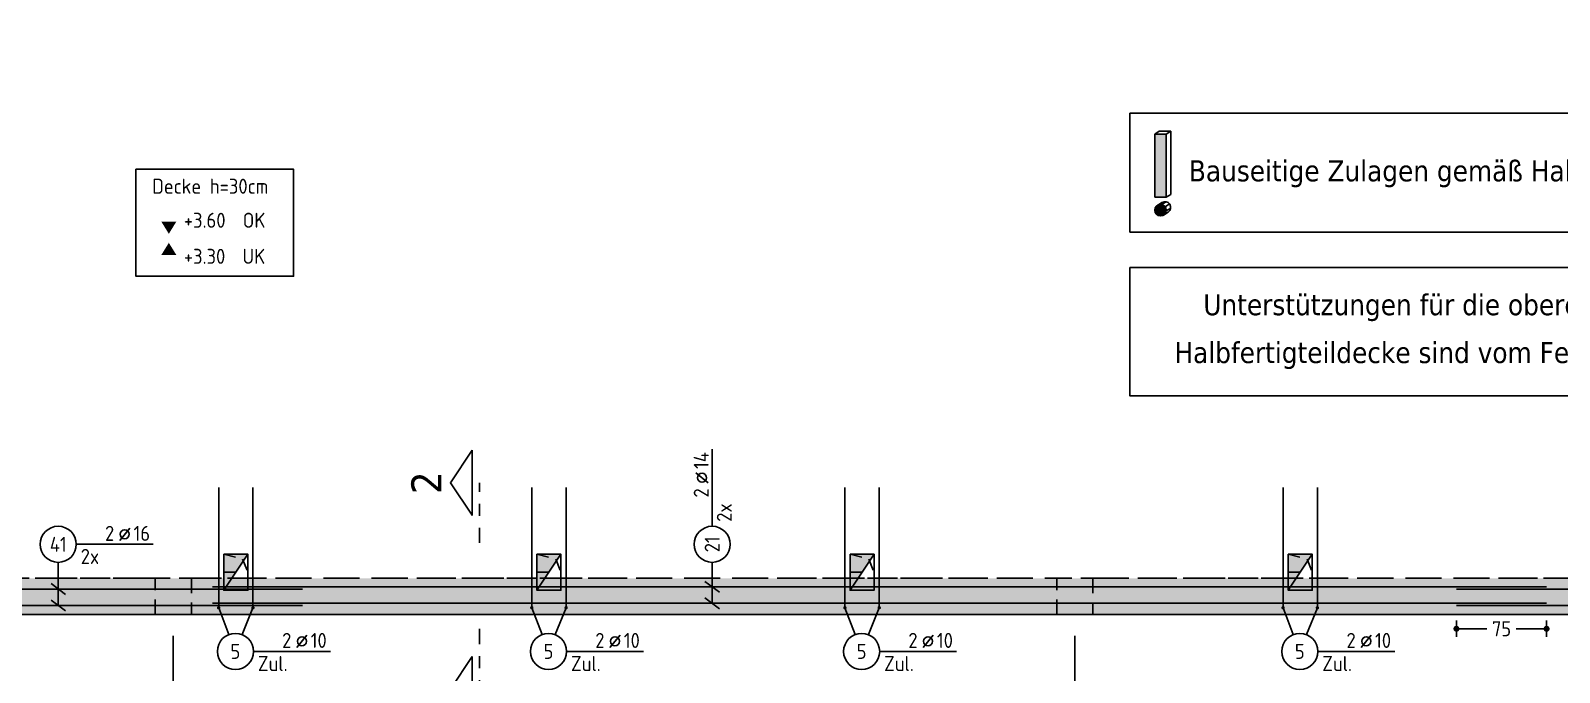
# Model space of a CAD drawing. Extents: x -19 to 96, y 0 to 49.
# Drawn here: x 19.12 to 31.84, y 16.43 to 21.77 of the extents above; entities that cross this region are included whole.
import ezdxf
from ezdxf.enums import TextEntityAlignment as Align

# ---------------------------------------------------------------- set-up
doc = ezdxf.new("R2010")
doc.units = 0
doc.header["$LTSCALE"] = 0.5
for name, pattern in [('AUSGEZOGEN', [1000.01, 1000, 0.01]), ('DASHED', [0.75, 0.5, -0.25]), ('DOT', [0.175, 0.05, -0.125]), ('HIDDEN2', [0.187, 0.125, -0.062]), ('STRICHPUNKT2', [0.55, 0.25, -0.125, 0.05, -0.125]), ('VERDECKT', [0.375, 0.25, -0.125])]:
    doc.linetypes.add(name, pattern=pattern)
for name, color, linetype in [('ACHSEN', 7, 'Continuous'), ('BETON', 7, 'Continuous'), ('Brüstung EG', 7, 'Continuous'), ('DD', 7, 'Continuous'), ('EG', 7, 'Continuous'), ('grau_dunkel', 7, 'Continuous'), ('grau_mittel', 7, 'Continuous'), ('HINWEISE', 7, 'Continuous'), ('koten', 7, 'Continuous'), ('MASSE', 7, 'Continuous'), ('OBJEKT', 7, 'Continuous'), ('RND', 7, 'Continuous'), ('SCHNITTE', 7, 'Continuous'), ('SCHRAFF', 7, 'Continuous'), ('TEXT', 7, 'Continuous'), ('VERDECKT', 7, 'Continuous')]:
    doc.layers.add(name, color=color, linetype=linetype)
doc.styles.add('helv', font='tahoma.ttf')
doc.styles.add('txt', font='isocp.shx')
doc.dimstyles.new('DOT_I', dxfattribs={"dimscale": 0.5, "dimtxt": 0.25, "dimasz": 0.25, "dimexe": 0.1, "dimexo": 0.3, "dimgap": 0.1, "dimtad": 1, "dimdec": 3, "dimzin": 3, "dimtxsty": 'txt', "dimblk": 'DOT', "dimblk1": 'DOT', "dimblk2": 'DOT', "dimsah": 1, "dimcen": 0.1, "dimse1": 1, "dimse2": 1, "dimazin": 0, "dimtfac": 1, "dimtdec": 4, "dimtix": 1, "dimtmove": 2, "dimatfit": 3, "dimfxl": 0, "dimtvp": 1, "dimtolj": 1, "dimtzin": 0, "dimarcsym": 0})

# ---------------------------------------------------------------- blocks, each defined once
blk = doc.blocks.new('okrd_o')
at = {"layer": 'koten', "color": 7, "linetype": 'Continuous'}
blk.add_solid([(-0.125, 0.202), (0.125, 0.202), (0, 0)], dxfattribs=at)
at = {"layer": 'koten', "style": 'txt'}
blk.add_attdef('OKRD', (0.25, 0.1), '', height=0.25, dxfattribs=at)
blk = doc.blocks.new('okrd_u')
at = {"layer": 'koten', "color": 7, "linetype": 'Continuous'}
blk.add_solid([(-0.125, -0.202), (0.125, -0.202), (0, 0)], dxfattribs=at)
at = {"layer": 'koten', "style": 'txt'}
blk.add_attdef('OKRD', (0.25, -0.35), '', height=0.25, dxfattribs=at)
blk = doc.blocks.new('RND_LEI')
at = {"layer": 'RND', "color": 7, "linetype": 'Continuous'}
blk.add_line((1.022, 0.066), (1.19, 0.27), dxfattribs=at)
for centre, radius in [((0, 0), 0.3), ((1.106, 0.168), 0.075)]:
    blk.add_circle(centre, radius, dxfattribs=at)
at = {"layer": 'RND', "color": 7, "linetype": 'Continuous', "style": 'txt'}
blk.add_attdef('ANZ', text='', height=0.25, dxfattribs=at).set_placement((0.931, 0.057), align=Align.RIGHT)
for tag, p in [('DUM', (1.253, 0.057)), ('ABSTD', (1.674, 0.057)), ('POSTXT', (0.374, -0.327))]:
    blk.add_attdef(tag, p, '', height=0.25, dxfattribs=at)
blk.add_attdef('POSL', text='', height=0.25, dxfattribs=at).set_placement((0, 0), align=Align.MIDDLE)
blk = doc.blocks.new('lei_gre')
at = {"layer": 'RND', "color": 7, "linetype": 'Continuous'}
for p, q in [((-0.09, -0.12), (0.09, 0.12)), ((0, 0.15), (0, -0.15))]:
    blk.add_line(p, q, dxfattribs=at)
blk = doc.blocks.new('DOT')
at = {"layer": 'MASSE', "color": 7, "linetype": 'Continuous'}
for p, q in [((0, 0), (-1, 0)), ((0, 0.54), (0, -0.54))]:
    blk.add_line(p, q, dxfattribs=at)
at = {"layer": 'MASSE', "color": 7, "linetype": 'Continuous', "const_width": 0.2}
blk.add_lwpolyline([(-0.1, 0, 1), (0.1, 0, 1)], format="xyb", close=True, dxfattribs=at)
blk = doc.blocks.new('*D79')
at = {"layer": 'Defpoints', "color": 0, "linetype": 'AUSGEZOGEN', "transparency": 16777216}
for p in [(30.982, 16.793), (30.982, 16.793), (31.732, 16.793)]:
    blk.add_point(p, dxfattribs=at)
at = {"layer": 'MASSE', "color": 0, "linetype": 'AUSGEZOGEN', "lineweight": -2, "transparency": 16777216}
for p, q in [((31.107, 16.793), (31.236, 16.793)), ((31.607, 16.793), (31.479, 16.793))]:
    blk.add_line(p, q, dxfattribs=at)
at = {"layer": 'MASSE', "color": 0, "linetype": 'AUSGEZOGEN', "lineweight": -2, "transparency": 16777216, "xscale": 0.125, "yscale": 0.125, "zscale": 0.125, "rotation": 180}
blk.add_blockref('DOT', (30.982, 16.793), dxfattribs=at)
at = {"layer": 'MASSE', "color": 0, "linetype": 'AUSGEZOGEN', "lineweight": -2, "transparency": 16777216, "xscale": 0.125, "yscale": 0.125, "zscale": 0.125}
blk.add_blockref('DOT', (31.732, 16.793), dxfattribs=at)
at = {"layer": 'MASSE', "color": 0, "linetype": 'AUSGEZOGEN', "transparency": 16777216, "insert": (31.357, 16.793), "char_height": 0.125, "attachment_point": 5, "style": 'txt'}
blk.add_mtext('\\A1;75', dxfattribs=at)
blk = doc.blocks.new('SCHN-1')
at = {"layer": 'SCHNITTE', "color": 5, "linetype": 'Continuous'}
blk.add_lwpolyline([(0.54, 0.125), (0, 0.485), (-0.54, 0.125)], close=True, dxfattribs=at)
at = {"layer": 'SCHNITTE', "color": 6, "linetype": 'Continuous', "style": 'helv'}
blk.add_attdef('SCHN-1', text='', height=0.5, dxfattribs=at).set_placement((0, 0.635), align=Align.CENTER)
blk = doc.blocks.new('HIN_AUSR')
at = {"layer": 'HINWEISE', "color": 7, "linetype": 'Continuous'}
for p, q in [((-0.245, 3.268), (-0.051, 3.391)), ((-0.051, 3.391), (0.438, 3.391)), ((0.245, 3.268), (0.438, 3.391)), ((0.438, 3.391), (0.438, 0.678)), ((-0.245, 3.268), (-0.245, 0.555)), ((-0.245, 3.268), (0.245, 3.268)), ((0.245, 3.268), (0.245, 0.555)), ((0.245, 0.555), (0.438, 0.678)), ((-0.245, 0.555), (0.245, 0.555)), ((0.062, 0.329), (-0.131, 0.207)), ((0.238, 0.363), (0.045, 0.241)), ((0.389, 0.27), (0.196, 0.147)), ((0.436, 0.092), (0.243, -0.031)), ((0.325, -0.084), (0.131, -0.207))]:
    blk.add_line(p, q, dxfattribs=at)
at = {"layer": 'HINWEISE', "color": 7, "linetype": 'Continuous', "const_width": 0.24}
blk.add_lwpolyline([(-0.12, 0, 1), (0.12, 0, 1)], format="xyb", close=True, dxfattribs=at)
at = {"layer": 'HINWEISE', "color": 7, "linetype": 'Continuous'}
blk.add_circle((0, 0), 0.245, dxfattribs=at)
blk.add_arc((0.193, 0.123), 0.245, 302.4121, 122.4121, dxfattribs=at)
blk.add_solid([(-0.245, 3.268), (0.245, 3.268), (-0.245, 0.555), (0.245, 0.555)], dxfattribs=at)

msp = doc.modelspace()

# ---------------------------------------------------------------- hatches: boundary and pattern name
at = {"layer": 'grau_dunkel', "transparency": 33554687}
for points in [[(20.7272, 17.4127), (20.7272, 17.1127), (20.9272, 17.4127)], [(23.3322, 17.4127), (23.3322, 17.1127), (23.5322, 17.4127)], [(25.9372, 17.4127), (25.9372, 17.1127), (26.1372, 17.4127)], [(29.5822, 17.4127), (29.5822, 17.1127), (29.7822, 17.4127)]]:
    msp.add_hatch(color=21, dxfattribs=at).paths.add_polyline_path(points)
at = {"layer": 'grau_mittel'}
h = msp.add_hatch(color=61, dxfattribs=at)
h.paths.add_polyline_path([(14.2322, 17.2127), (14.2322, 16.9127), (20.1572, 16.9127), (20.1572, 17.2127)])
h.paths.add_polyline_path([(27.6572, 16.9127), (27.6572, 17.2127), (20.4572, 17.2127), (20.4572, 16.9127)])
h.paths.add_polyline_path([(27.9572, 17.2127), (27.9572, 16.9127), (35.1572, 16.9127), (35.1572, 17.2127)])
h.paths.add_polyline_path([(35.4572, 17.2127), (35.4572, 16.9127), (42.6572, 16.9127), (42.6572, 17.2127)])
h.paths.add_polyline_path([(42.9572, 17.2127), (42.9572, 16.9127), (48.6572, 16.9127), (48.6572, 17.2127)])
h = msp.add_hatch(color=61, dxfattribs=at)
h.paths.add_polyline_path([(20.4572, 16.9127), (20.4572, 17.2127), (20.1572, 17.2127), (20.1572, 16.9127)])
h.paths.add_polyline_path([(27.9572, 16.9127), (27.9572, 17.2127), (27.6572, 17.2127), (27.6572, 16.9127)])
h.paths.add_polyline_path([(35.4572, 16.9127), (35.4572, 17.2127), (35.1572, 17.2127), (35.1572, 16.9127)])
h.paths.add_polyline_path([(42.9572, 16.9127), (42.9572, 17.2127), (42.6572, 17.2127), (42.6572, 16.9127)])
at = {"layer": 'SCHRAFF', "linetype": 'AUSGEZOGEN'}
h = msp.add_hatch(dxfattribs=at)
h.set_pattern_fill('DOTS', scale=0.8, double=1)
h.set_pattern_definition([(0, (-68.37773, 378.069226), (0.025, 0.05), [0, -0.05])])
h.paths.add_polyline_path([(42.9572, 17.2127), (42.6572, 17.2127), (42.6572, 16.9127), (42.9572, 16.9127)])
h.paths.add_polyline_path([(35.4572, 17.2127), (35.1572, 17.2127), (35.1572, 16.9127), (35.4572, 16.9127)])
h.paths.add_polyline_path([(27.9572, 17.2127), (27.6572, 17.2127), (27.6572, 16.9127), (27.9572, 16.9127)])
h.paths.add_polyline_path([(20.4572, 17.2127), (20.1572, 17.2127), (20.1572, 16.9127), (20.4572, 16.9127)])
h.paths.add_polyline_path([(14.2072, 17.2127), (13.9072, 17.2127), (13.9072, 16.9127), (14.2072, 16.9127)])
h.paths.add_polyline_path([(10.4422, 24.0077), (9.7772, 24.0077), (9.7772, 23.7077), (10.2322, 23.7077), (10.2322, 16.9127), (10.8072, 16.9127), (10.8072, 17.2127), (10.4422, 17.2127)])

# ---------------------------------------------------------------- linework, layer by layer
at = {"layer": 'ACHSEN', "color": 140, "linetype": 'AUSGEZOGEN'}
for p, q in [((20.3072, 16.7354), (20.3072, 14.8416)), ((27.8072, 16.7354), (27.8072, 14.8416))]:
    msp.add_line(p, q, dxfattribs=at)
at = {"layer": 'BETON', "color": 6, "linetype": 'AUSGEZOGEN'}
for p, q in [((20.1572, 16.9127), (14.2322, 16.9127)), ((27.6572, 16.9127), (20.4572, 16.9127)), ((35.1572, 16.9127), (27.9572, 16.9127))]:
    msp.add_line(p, q, dxfattribs=at)
at = {"layer": 'BETON', "color": 6, "linetype": 'AUSGEZOGEN', "lineweight": -2}
for p, q in [((20.4572, 16.9127), (20.1572, 16.9127)), ((27.9572, 16.9127), (27.6572, 16.9127))]:
    msp.add_line(p, q, dxfattribs=at)
at = {"layer": 'BETON', "color": 6, "linetype": 'AUSGEZOGEN'}
for points in [[(28.2655, 21.0805), (34.8892, 21.0805), (34.8892, 20.0912), (28.2655, 20.0912)], [(28.2655, 19.7959), (34.8892, 19.7959), (34.8892, 18.7292), (28.2655, 18.7292)]]:
    msp.add_lwpolyline(points, close=True, dxfattribs=at)
at = {"layer": 'Brüstung EG', "color": 102, "linetype": 'DOT'}
for p, q in [((14.2072, 17.2127), (20.1572, 17.2127)), ((27.6572, 17.2127), (20.4572, 17.2127)), ((27.9572, 17.2127), (35.1572, 17.2127)), ((20.1572, 16.9127), (14.2072, 16.9127)), ((20.4572, 16.9127), (27.6572, 16.9127)), ((27.9572, 16.9127), (35.1572, 16.9127))]:
    msp.add_line(p, q, dxfattribs=at)
at = {"layer": 'DD', "color": 7, "linetype": 'HIDDEN2'}
for p, q in [((20.7272, 17.4127), (20.884, 17.3726)), ((20.884, 17.3726), (20.9272, 17.2627)), ((23.3322, 17.4127), (23.489, 17.3726)), ((23.489, 17.3726), (23.5322, 17.2627)), ((25.9372, 17.4127), (26.094, 17.3726)), ((26.094, 17.3726), (26.1372, 17.2627)), ((29.5822, 17.4127), (29.739, 17.3726)), ((29.739, 17.3726), (29.7822, 17.2627))]:
    msp.add_line(p, q, dxfattribs=at)
at = {"layer": 'DD', "color": 7, "linetype": 'AUSGEZOGEN'}
for p, q in [((20.7272, 17.1127), (20.9272, 17.4127)), ((23.3322, 17.1127), (23.5322, 17.4127)), ((25.9372, 17.1127), (26.1372, 17.4127)), ((29.5822, 17.1127), (29.7822, 17.4127))]:
    msp.add_line(p, q, dxfattribs=at)
for points in [[(20.7272, 17.4127), (20.9272, 17.4127), (20.9272, 17.1127), (20.7272, 17.1127)], [(23.3322, 17.4127), (23.5322, 17.4127), (23.5322, 17.1127), (23.3322, 17.1127)], [(25.9372, 17.4127), (26.1372, 17.4127), (26.1372, 17.1127), (25.9372, 17.1127)], [(29.5822, 17.4127), (29.7822, 17.4127), (29.7822, 17.1127), (29.5822, 17.1127)]]:
    msp.add_lwpolyline(points, close=True, dxfattribs=at)
at = {"layer": 'DD', "color": 7, "linetype": 'HIDDEN2'}
for points in [[(20.9272, 17.4127), (20.7272, 17.4127), (20.7272, 17.2627), (20.9272, 17.2627)], [(23.5322, 17.4127), (23.3322, 17.4127), (23.3322, 17.2627), (23.5322, 17.2627)], [(26.1372, 17.4127), (25.9372, 17.4127), (25.9372, 17.2627), (26.1372, 17.2627)], [(29.7822, 17.4127), (29.5822, 17.4127), (29.5822, 17.2627), (29.7822, 17.2627)]]:
    msp.add_lwpolyline(points, close=True, dxfattribs=at)
at = {"layer": 'EG', "color": 0, "linetype": 'DOT', "lineweight": -2}
for points in [[(20.1572, 17.2127), (20.4572, 17.2127), (20.4572, 16.9127), (20.1572, 16.9127)], [(27.6572, 17.2127), (27.9572, 17.2127), (27.9572, 16.9127), (27.6572, 16.9127)]]:
    msp.add_lwpolyline(points, close=True, dxfattribs=at)
at = {"layer": 'OBJEKT', "color": 1, "linetype": 'AUSGEZOGEN'}
msp.add_lwpolyline([(19.9957, 20.613), (21.3075, 20.613), (21.3075, 19.7238), (19.9957, 19.7238)], close=True, dxfattribs=at)
at = {"layer": 'RND', "color": 7, "linetype": 'AUSGEZOGEN'}
for p, q in [((24.7902, 17.6452), (24.7902, 18.2852)), ((19.5001, 17.4952), (20.1401, 17.4952)), ((20.9736, 16.6049), (21.6136, 16.6049)), ((23.5786, 16.6049), (24.2186, 16.6049)), ((26.1836, 16.6049), (26.8236, 16.6049)), ((29.8286, 16.6049), (30.4686, 16.6049))]:
    msp.add_line(p, q, dxfattribs=at)
at = {"layer": 'RND', "color": 102, "linetype": 'AUSGEZOGEN'}
for p, q in [((19.3501, 17.3452), (19.3501, 16.9869)), ((24.7902, 17.3452), (24.7902, 17.0049)), ((20.7699, 16.7449), (20.6845, 16.9677)), ((20.8797, 16.744), (20.9699, 16.9677)), ((23.3749, 16.7449), (23.2895, 16.9677)), ((23.4847, 16.744), (23.5749, 16.9677)), ((25.9799, 16.7449), (25.8945, 16.9677)), ((26.0897, 16.744), (26.1799, 16.9677)), ((29.6249, 16.7449), (29.5395, 16.9677)), ((29.7347, 16.744), (29.8249, 16.9677))]:
    msp.add_line(p, q, dxfattribs=at)
at = {"layer": 'RND', "color": 1, "linetype": 'AUSGEZOGEN'}
for points in [[(20.6845, 16.9677), (20.6845, 17.9677)], [(20.9699, 16.9677), (20.9699, 17.9677)], [(23.2895, 16.9677), (23.2895, 17.9677)], [(23.5749, 16.9677), (23.5749, 17.9677)], [(25.8945, 16.9677), (25.8945, 17.9677)], [(26.1799, 16.9677), (26.1799, 17.9677)], [(29.5395, 16.9677), (29.5395, 17.9677)], [(29.8249, 16.9677), (29.8249, 17.9677)], [(21.3822, 17.1233), (10.2822, 17.1233)], [(31.7322, 17.1413), (20.6322, 17.1413)], [(42.0822, 17.1233), (30.9822, 17.1233)], [(21.3822, 16.9869), (10.2822, 16.9869)], [(31.7322, 17.0049), (20.6322, 17.0049)], [(42.0822, 16.9869), (30.9822, 16.9869)]]:
    msp.add_lwpolyline(points, dxfattribs=at)
at = {"layer": 'RND', "color": 7, "linetype": 'AUSGEZOGEN', "const_width": 0.014}
for points in [[(20.6775, 16.9677, -1), (20.6915, 16.9677, -1)], [(20.9769, 16.9677, 1), (20.9629, 16.9677, 1)], [(23.2825, 16.9677, -1), (23.2965, 16.9677, -1)], [(23.5819, 16.9677, 1), (23.5679, 16.9677, 1)], [(25.8875, 16.9677, -1), (25.9015, 16.9677, -1)], [(26.1869, 16.9677, 1), (26.1729, 16.9677, 1)], [(29.5325, 16.9677, -1), (29.5465, 16.9677, -1)], [(29.8319, 16.9677, 1), (29.8179, 16.9677, 1)]]:
    msp.add_lwpolyline(points, format="xyb", close=True, dxfattribs=at)
at = {"layer": 'SCHNITTE', "color": 5, "linetype": 'STRICHPUNKT2'}
for p, q in [((22.8551, 17.5074), (22.8551, 18.0074)), ((22.8551, 16.7913), (22.8551, 16.2913))]:
    msp.add_line(p, q, dxfattribs=at)
at = {"layer": 'VERDECKT', "color": 7, "linetype": 'DASHED'}
for p, q in [((20.1572, 17.2127), (14.2322, 17.2127)), ((20.4572, 17.2127), (27.6572, 17.2127)), ((27.9572, 17.2127), (35.1572, 17.2127))]:
    msp.add_line(p, q, dxfattribs=at)
at = {"layer": 'VERDECKT', "color": 7, "linetype": 'VERDECKT', "lineweight": -2}
for p, q in [((20.1572, 17.2127), (20.4572, 17.2127)), ((20.1572, 16.9127), (20.1572, 17.2127)), ((20.4572, 17.2127), (20.4572, 16.9127)), ((27.6572, 17.2127), (27.9572, 17.2127)), ((27.6572, 16.9127), (27.6572, 17.2127)), ((27.9572, 17.2127), (27.9572, 16.9127))]:
    msp.add_line(p, q, dxfattribs=at)

# ---------------------------------------------------------------- block references
at = {"layer": 'HINWEISE', "color": 6, "linetype": 'Continuous', "xscale": 0.1938061441394823, "yscale": 0.1938061441394823, "zscale": 0.1938061441394823}
msp.add_blockref('HIN_AUSR', (28.5201, 20.2729), dxfattribs=at)
at = {"layer": 'koten', "color": 6, "linetype": 'AUSGEZOGEN', "xscale": 0.5, "yscale": 0.5, "zscale": 0.5}
for name, p, values in [('okrd_o', (20.2699, 20.0768), {'OKRD': '+3.60  OK'}), ('okrd_u', (20.2699, 20.0018), {'OKRD': '+3.30  UK'})]:
    msp.add_blockref(name, p, dxfattribs=at).add_auto_attribs(values)
at = {"layer": 'RND', "color": 7, "linetype": 'AUSGEZOGEN', "xscale": 0.5, "yscale": 0.5, "zscale": 0.5, "rotation": 90}
msp.add_blockref('RND_LEI', (24.7902, 17.4952), dxfattribs=at).add_auto_attribs({'POSL': '21', 'DUM': '14', 'ANZ': '2', 'POSTXT': '2x'})
at = {"layer": 'RND', "color": 7, "linetype": 'AUSGEZOGEN', "xscale": 0.5, "yscale": 0.5, "zscale": 0.5}
for p, values in [((19.3501, 17.4952), {'POSL': '41', 'DUM': '16', 'ANZ': '2', 'POSTXT': '2x'}), ((20.8236, 16.6049), {'POSL': '5', 'DUM': '10', 'ANZ': '2', 'POSTXT': 'Zul.'}), ((23.4286, 16.6049), {'POSL': '5', 'DUM': '10', 'ANZ': '2', 'POSTXT': 'Zul.'}), ((26.0336, 16.6049), {'POSL': '5', 'DUM': '10', 'ANZ': '2', 'POSTXT': 'Zul.'}), ((29.6786, 16.6049), {'POSL': '5', 'DUM': '10', 'ANZ': '2', 'POSTXT': 'Zul.'})]:
    msp.add_blockref('RND_LEI', p, dxfattribs=at).add_auto_attribs(values)
at = {"layer": 'RND', "color": 7, "linetype": 'AUSGEZOGEN', "xscale": 0.5, "yscale": 0.5, "zscale": 0.5, "rotation": 90}
for p in [(24.7902, 17.1413), (19.3501, 17.1233), (24.7902, 17.0049), (19.3501, 16.9869)]:
    msp.add_blockref('lei_gre', p, dxfattribs=at)
at = {"layer": 'SCHNITTE', "color": 5, "linetype": 'STRICHPUNKT2', "xscale": 0.5, "yscale": 0.5, "zscale": 0.5, "rotation": 90}
for p in [(22.8551, 18.0074), (22.8551, 16.2913)]:
    msp.add_blockref('SCHN-1', p, dxfattribs=at).add_auto_attribs({'SCHN-1': '2'})

# ---------------------------------------------------------------- texts
at = {"layer": 'TEXT', "color": 1, "linetype": 'AUSGEZOGEN'}
for s, height, style, p in [('Bauseitige Zulagen gemäß Halbfertigteilplaner beachten', 0.175, 'helv', (28.7561, 20.5129)), ('Decke h=30cm', 0.125, 'txt', (20.1318, 20.4098)), ('Unterstützungen für die obere Lage im Bereich der', 0.175, 'helv', (28.876, 19.3998)), ('Halbfertigteildecke sind vom Fertigteilplaner anzugeben!', 0.175, 'helv', (28.6359, 19.0021))]:
    msp.add_text(s, height=height, dxfattribs=dict(at, style=style)).set_placement(p)

# ---------------------------------------------------------------- dimensions: what is measured, and where the dimension line sits
at = {"layer": 'MASSE', "color": 7, "linetype": 'AUSGEZOGEN'}
dim = msp.add_linear_dim(base=(30.9822, 16.7934), p1=(31.7322, 16.7934), p2=(30.9822, 16.7934), dimstyle='DOT_I', override={"dimdec": 0, "dimlfac": 100}, dxfattribs=at)
dim.commit()
dim.dimension.update_dxf_attribs({"geometry": '*D79', "text_midpoint": (31.3572, 16.7934), "dimtype": 160})

doc.saveas('drawing.dxf')
